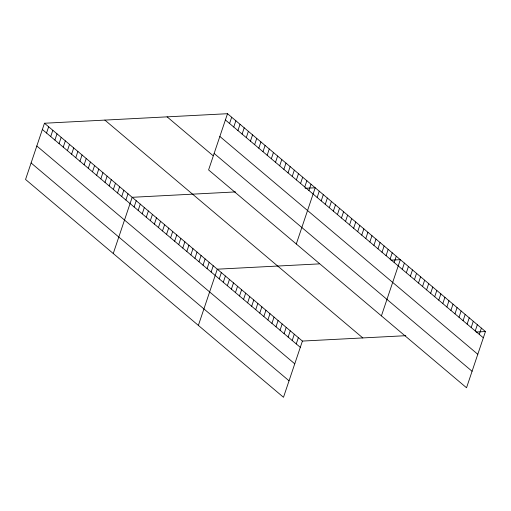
<?xml version="1.0" encoding="UTF-8"?>
<svg xmlns="http://www.w3.org/2000/svg" width="511" height="511" viewBox="0 0 511 511"><rect width="100%" height="100%" fill="white"/><g stroke="black" fill="none" stroke-linecap="round" stroke-linejoin="round"><path stroke-width="0.77" d="M44.47 123.24L25.55 179.457L283.496 397.29L302.41 341.073L44.47 123.24L227.504 113.71L485.45 331.543L466.53 387.76L208.59 169.927L227.504 113.71M46.539 133.032L48.647 126.766M50.717 136.558L52.818 130.292M54.888 140.084L56.996 133.825M59.065 143.61L61.173 137.35M63.243 147.136L65.351 140.876M67.42 150.662L69.528 144.402M71.597 154.188L73.705 147.928M75.769 157.72L77.876 151.454M79.946 161.246L82.054 154.98M84.123 164.772L86.231 158.512M88.301 168.298L90.409 162.038M92.478 171.824L94.586 165.564M96.649 175.35L98.757 169.09M100.827 178.882L102.935 172.616M105.004 182.408L107.112 176.142M109.182 185.934L111.289 179.668M113.359 189.46L115.467 183.2M117.536 192.986L119.638 186.726M121.707 196.511L123.815 190.252M125.885 200.037L127.993 193.778M113.25 253.52L132.17 197.303L235.539 191.919M134.118 206.987L136.22 200.727M138.168 210.411L140.276 204.151M142.224 213.834L144.332 207.575M146.274 217.258L148.382 210.998M150.33 220.682L152.438 214.422M154.379 224.105L156.487 217.846M158.436 227.529L160.543 221.269M162.492 230.953L164.599 224.687M166.541 234.377L168.649 228.11M170.597 237.8L172.705 231.534M174.647 241.218L176.755 234.958M178.703 244.641L180.811 238.382M182.759 248.065L184.861 241.805M229.573 123.496L231.681 117.236M186.809 251.489L188.917 245.229M233.751 127.022L235.858 120.762M190.865 254.912L192.973 248.653M194.915 258.336L197.022 252.076M237.928 130.554L240.036 124.288M198.971 261.76L201.079 255.5M242.105 134.08L244.213 127.814M203.027 265.183L205.128 258.924M246.283 137.606L248.384 131.346M207.076 268.607L209.184 262.341M250.454 141.132L252.562 134.872M211.132 272.031L213.24 265.765M254.631 144.658L256.739 138.398M198.37 325.405L217.29 269.188L319.183 263.887M258.809 148.184L260.917 141.924M219.238 278.872L221.346 272.612M262.986 151.716L265.094 145.45M223.288 282.296L225.396 276.036M267.164 155.242L269.271 148.976M227.344 285.719L229.452 279.46M271.335 158.768L273.442 152.502M231.4 289.143L233.508 282.883M275.512 162.294L277.62 156.034M235.45 292.567L237.558 286.307M279.689 165.82L281.797 159.56M239.506 295.99L241.614 289.731M283.867 169.345L285.975 163.086M243.555 299.414L245.663 293.154M288.044 172.871L290.152 166.612M247.611 302.838L249.719 296.572M292.222 176.404L294.323 170.137M251.668 306.261L253.769 299.995M296.393 179.929L298.501 173.663M255.717 309.685L257.825 303.419M300.57 183.455L302.678 177.196M259.773 313.102L261.881 306.843M304.748 186.981L306.856 180.722M263.823 316.526L265.931 310.266M308.925 190.507L311.033 184.247M267.879 319.95L269.987 313.69M296.291 243.99L315.204 187.773L305.137 188.297M271.929 323.374L274.037 317.114M317.152 197.457L319.26 191.197M275.985 326.797L278.093 320.538M321.208 200.88L323.316 194.621M280.041 330.221L282.149 323.961M325.258 204.304L327.366 198.044M284.09 333.645L286.198 327.385M329.314 207.728L331.422 201.468M288.147 337.068L290.254 330.809M333.364 211.152L335.472 204.885M292.196 340.492L294.304 334.226M337.42 214.575L339.528 208.309M296.252 343.916L298.36 337.65M341.476 217.999L343.584 211.733M345.525 221.416L347.633 215.157M349.581 224.84L351.689 218.58M353.631 228.264L355.739 222.004M357.687 231.687L359.795 225.428M361.743 235.111L363.845 228.851M365.793 238.535L367.901 232.275M369.849 241.959L371.957 235.699M373.899 245.382L376.007 239.122M377.955 248.806L380.063 242.54M382.004 252.23L384.112 245.963M386.06 255.653L388.168 249.387M390.117 259.071L392.224 252.811M394.166 262.494L396.274 256.235M381.41 315.875L400.33 259.658L390.979 260.144M402.272 269.342L404.38 263.082M406.328 272.765L408.436 266.506M410.384 276.189L412.486 269.929M414.434 279.613L416.542 273.353M418.49 283.037L420.598 276.77M422.54 286.46L424.647 280.194M426.596 289.884L428.703 283.618M430.645 293.301L432.753 287.041M434.701 296.725L436.809 290.465M438.757 300.149L440.865 293.889M442.807 303.572L444.915 297.313M446.863 306.996L448.971 300.736M450.913 310.42L453.021 304.16M454.969 313.843L457.077 307.584M459.025 317.267L461.126 311.007M463.075 320.691L465.182 314.425M467.131 324.115L469.239 317.848M471.18 327.538L473.288 321.272M475.236 330.956L477.344 324.696M479.292 334.379L481.394 328.119M302.41 341.073L405.785 335.689M476.105 332.029L485.45 331.543M225.396 119.97L483.342 337.803M219.851 136.456L477.798 354.289M214.135 153.441L472.081 371.273M167.103 116.853L213.042 155.651M104.87 120.098L362.816 337.931M42.362 129.5L300.308 347.339M36.811 145.986L294.758 363.819M31.101 162.971L289.041 380.804"/></g></svg>
